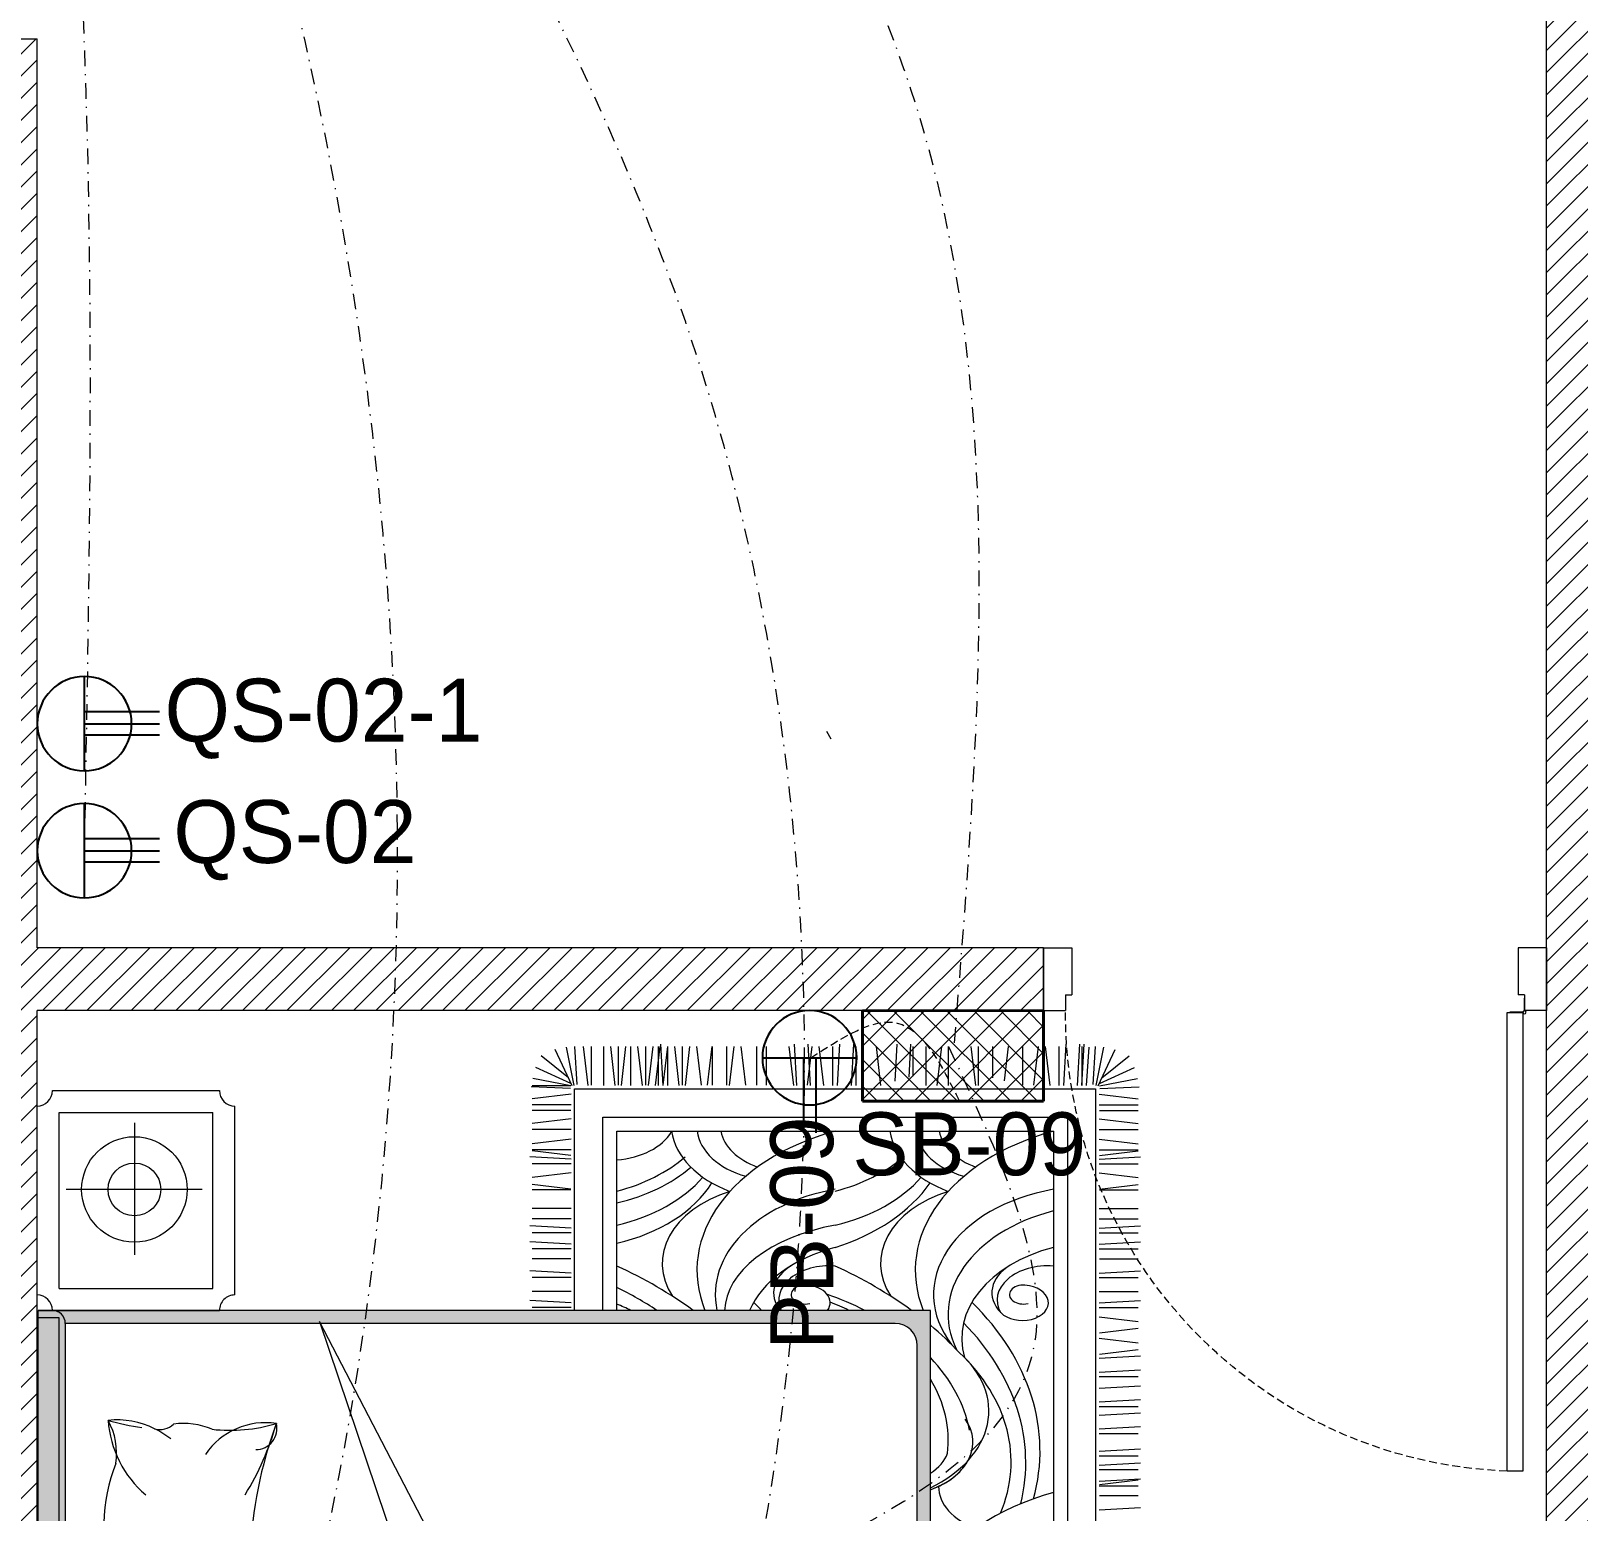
# Model space of a CAD drawing. Header units: inches. Extents: x 109699 to 44449955, y -10987 to 15824140.
# Drawn here: x 199051.9 to 199174.9, y -4102.8 to -3985.1 of the extents above; entities that cross this region are included whole.
import ezdxf

# ---------------------------------------------------------------- set-up
doc = ezdxf.new("R2010")
doc.units = ezdxf.units.IN
doc.header["$LTSCALE"] = 5
doc.header["$MEASUREMENT"] = 0
for name, pattern in [('DASHDOT', [1, 0.5, -0.25, 0, -0.25]), ('DASHED2', [0.375, 0.25, -0.125]), ('HIDDEN', [0.375, 0.25, -0.125])]:
    doc.linetypes.add(name, pattern=pattern)
doc.layers.get('0').update_dxf_attribs({"color": 123})
for name, color, linetype, lineweight in [('@NORMAL', 7, 'Continuous', 5), ('AC In', 244, 'DASHED2', 30), ('door', 8, 'Continuous', 9), ('E-Con-Point', 5, 'DASHED2', 13), ('E-PB-Socket-5A', 203, 'Continuous', 13), ('E-QS-Socket-15A', 1, 'Continuous', 9), ('E-SB-Switch-Board', 106, 'Continuous', 18), ('QS For edit', 139, 'Continuous', 35), ('SB', 1, 'DASHDOT', 20), ('WALL-1', 8, 'Continuous', 9)]:
    doc.layers.add(name, color=color, linetype=linetype, lineweight=lineweight)
doc.layers.add('FURNITUR', color=7, linetype='Continuous', lineweight=5, true_color=0xe8e8e8)
doc.styles.get("Standard").update_dxf_attribs({"font": 'times.ttf'})

# ---------------------------------------------------------------- blocks, each defined once
blk = doc.blocks.new('vfdcx')
at = {"layer": 'FURNITUR', "lineweight": 0}
for points in [[(104135.0060097724, -19120.26887350804), (104970.0060097716, -19120.26887350804, 0.4142137440382407), (105000.0060097716, -19090.26885490074), (105000.0060097704, -19090.26887350193), (105000.0060097704, -19058.46706700833), (104983.8676956173, -19058.46706700833), (104983.8676956173, -19105.34206700833), (103280.0060097765, -19105.34206700833), (103280.0060097765, -19058.46706700833), (103270.0060097745, -19058.46706700833), (103270.0060097745, -19090.26887350193, 0.4142145040311273), (103300.0061062251, -19120.26887350178), (103300.0060097733, -19120.26887350804)], [(103280.0060097765, -19058.46706700833), (103280.0060097765, -19105.34206700833), (104983.8676956173, -19105.34206700833), (104983.8676956173, -19058.46706700833)]]:
    blk.add_hatch(color=256, dxfattribs=at).paths.add_polyline_path(points)
at = {"layer": 'FURNITUR'}
blk.add_hatch(color=256, dxfattribs=at).paths.add_polyline_path([(103350.0060097762, -21058.46706700833, -0.4142135623901436), (103300.0060097733, -21008.46706700833), (103300.0060097733, -19120.26887350193, -0.4142135623730951), (103270.0060097733, -19090.26887350193), (103270.0060097733, -19470.26887349553), (103270.0060097745, -21088.46706700716), (105000.0060097704, -21088.46706700716), (105000.0060097704, -19470.94256263169, 5.403727467161091e-05), (104999.998444552, -19470.94256181408), (104999.998444552, -19090.94256181307, -0.4076509114471731), (104970.0060097716, -19120.26887350193), (104970.0060097716, -19700.18891725242), (104974.8149614137, -19698.56576437598), (104970.0060097716, -19701.06727675785), (104970.0060097716, -21008.46706700542, -0.4142135623901436), (104920.0060097716, -21058.46706700833)])
at = {"layer": 'FURNITUR', "lineweight": 0}
for p, q in [((103270.0060097745, -19058.46706700833), (105000.0060097704, -19058.46706700833)), ((103280.0060097765, -19058.46706700833), (104983.8676956173, -19058.46706700833)), ((104983.8676956173, -19105.34206700833), (103280.0060097765, -19105.34206700833))]:
    blk.add_line(p, q, dxfattribs=at)
at = {"layer": 'FURNITUR'}
for p, q in [((104983.8676956173, -19058.46706700833), (105000.0060097704, -19058.46706700833)), ((104983.8676956173, -19058.46706700833), (104983.8676956173, -19105.34206700833)), ((105000.0060097704, -19058.46706700833), (105000.0060097704, -19090.26887350193)), ((105000.0060097704, -21088.46706700716), (105000.0060097704, -19058.46706700833)), ((105034.9984445482, -19055.94256180972), (105464.9984445485, -19055.94256180972)), ((104999.998444552, -19090.94256181321), (104999.998444552, -19470.94256181059)), ((105049.9984445476, -19105.94256181263), (105449.9984445491, -19105.94256181263)), ((105049.9984445476, -19105.94256181263), (105049.9984445476, -19455.94256181117)), ((105449.9984445491, -19105.94256181263), (105449.9984445491, -19455.94256181117)), ((105499.998444552, -19090.94256181321), (105499.998444552, -19470.94256181059)), ((104970.0060097716, -19120.26887350804), (104135.0060097724, -19120.26887350804)), ((104970.0060097716, -21008.46706700542), (104970.0060097716, -19120.26887350804)), ((105275.1665351524, -19431.86293575614), (105275.1665351524, -19122.30207459412)), ((105426.4864470741, -19277.42746168711), (105126.3688160169, -19277.42746168711)), ((105049.9984445476, -19455.94256181117), (105449.9984445491, -19455.94256181117)), ((105034.9984445482, -19505.94256181408), (105464.9984445485, -19505.94256181408)), ((104974.8149614138, -19698.56576437598), (103301.1934122955, -20263.45887074569)), ((103535.4563226178, -20447.2889216937), (104974.8149614138, -19698.56576437598)), ((105006.3587188819, -20271.37584627928), (105006.3587188819, -20182.49543015701)), ((105016.8385382098, -20271.37584627928), (105022.0784478701, -20177.26770180308)), ((105043.0313166184, -20271.37584627928), (105043.0313166184, -20182.49543015701)), ((105074.46400468, -20271.37584627928), (105074.46400468, -20182.49543015701)), ((105084.9438240079, -20271.37584627928), (105090.1837336682, -20177.26770180308)), ((105117.3130609135, -20270.64900973493), (105117.3130609135, -20182.64900973883)), ((105139.8467191288, -20271.37584627928), (105139.8467191288, -20182.49543015701)), ((105150.3265384494, -20271.37584627928), (105155.566448117, -20177.26770180308)), ((105176.519316858, -20271.37584627928), (105176.519316858, -20182.49543015701)), ((105186.9991361786, -20271.37584627928), (105192.2390458462, -20177.26770180308)), ((105207.9520049269, -20271.37584627928), (105207.9520049269, -20182.49543015701)), ((105231.6342149319, -20271.37584627928), (105231.6342149319, -20182.49543015701)), ((105274.4832711582, -20270.64900973493), (105274.4832711582, -20182.64900973883)), ((105276.0708305399, -20270.64900973493), (105286.5438799531, -20182.49543015701)), ((105312.7434282691, -20271.37584627928), (105302.2636089412, -20182.49543015701)), ((105333.6962970101, -20271.37584627928), (105333.6962970101, -20182.49543015701)), ((105344.176116338, -20271.37584627928), (105349.4160259983, -20177.26770180308)), ((105352.5482093723, -20270.64900973493), (105363.0212587854, -20182.49543015701)), ((105365.1222151715, -20271.37584627928), (105365.1222151715, -20182.49543015701)), ((105389.2208071015, -20271.37584627928), (105378.7409877736, -20182.49543015701)), ((105411.6571241579, -20271.37584627928), (105411.6571241579, -20182.49543015701)), ((105435.7557160951, -20271.37584627928), (105425.2758967672, -20182.49543015701)), ((105454.4992267369, -20270.64900973493), (105454.4992267369, -20182.64900973883)), ((105454.4992267369, -20270.64900973493), (105454.4992267369, -20182.64900973883)), ((105468.0972724568, -20271.37584627928), (105468.0972724568, -20182.49543015701)), ((105468.0972724568, -20271.37584627928), (105468.0972724568, -20182.49543015701)), ((105492.1958643867, -20271.37584627928), (105481.7160450661, -20182.49543015701)), ((105492.1958643867, -20271.37584627928), (105481.7160450661, -20182.49543015701)), ((105505.2172317123, -20269.73029042858), (105508.6560233289, -20180.30026361668)), ((105510.9227739999, -20270.64744447272), (105527.3710693331, -20184.19830578352)), ((105510.9393750285, -20270.64900973493), (105510.9393750285, -20182.64900973883)), ((105516.406202329, -20270.61411287433), (105553.0365137642, -20190.60023730127)), ((105529.1792126049, -20265.23142439111), (105579.267552745, -20202.77373785358)), ((105511.2033624795, -20273.6826379347), (105593.8515708953, -20234.8261914609)), ((105511.5189975735, -20278.00211159921), (105598.7129669342, -20260.56526694594)), ((105000.0060097704, -20279.06911062165), (105503.7866653042, -20279.06911062165)), ((105503.7866653042, -20279.06911062165), (105503.7866653042, -21464.56925796666)), ((105511.4799296465, -20309.91793488066), (105600.3603457688, -20299.43811556006)), ((105514.2558061602, -20284.68173832663), (105600.1713630871, -20279.5053371243)), ((105000.0060097704, -20343.06911062014), (105439.7866653057, -20343.06911062014)), ((105439.7866653057, -20343.06911062014), (105439.7866653057, -21400.56925796818)), ((105511.4799296465, -20345.21042387643), (105600.3603457688, -20345.21042387643)), ((105512.2067661909, -20317.45537559765), (105600.206766187, -20317.45537559765)), ((105000.0060097704, -20375.1023104429), (105407.7866653064, -20375.1471452648)), ((105407.7866653064, -20375.1471452648), (105407.7866653064, -21368.56925796893)), ((105511.4799296465, -20371.67020332855), (105600.3603457688, -20361.19038400067)), ((105512.2067661909, -20379.20764403827), (105600.206766187, -20379.20764403827)), ((105511.4799296465, -20385.37733262785), (105600.3603457688, -20395.85715195573)), ((105511.4799296465, -20406.91979543919), (105600.3603457688, -20406.91979543919)), ((105511.4799296465, -20433.37957488403), (105600.3603457688, -20422.89975556343)), ((105511.4799296465, -20447.0867041906), (105600.3603457688, -20457.56652351121)), ((105512.2067661909, -20440.91701560102), (105600.206766187, -20440.91701560102)), ((105511.4799296465, -20462.86155544077), (105600.3603457688, -20473.34137476866)), ((105511.4799296465, -20469.84706374643), (105600.3603457688, -20469.84706374643)), ((105511.4799296465, -20480.32688307432), (105605.5880741227, -20475.08697340674)), ((105512.2067661909, -20480.59388411786), (105600.3603457688, -20491.06693353098)), ((105511.4799296465, -20490.80670239493), (105600.3603457688, -20490.80670239493)), ((105511.4799296465, -20517.26648184705), (105600.3603457688, -20506.78666251917)), ((105511.4799296465, -20530.97361114634), (105600.3603457688, -20541.45343047423)), ((105512.2067661909, -20524.80392255676), (105600.206766187, -20524.80392255676)), ((105512.2067661909, -20567.64620887554), (105600.3603457688, -20557.17315946241)), ((105512.2067661909, -20581.39930270555), (105600.3603457688, -20591.87235211868)), ((105512.2067661909, -20592.91597826233), (105600.206766187, -20592.91597826233)), ((105512.2067661909, -20625.60934114446), (105600.206766187, -20625.60934114446)), ((105511.4799296465, -20631.77902973404), (105600.3603457688, -20642.25884906192)), ((105512.2067661909, -20668.45162746323), (105600.3603457688, -20657.97857805011)), ((105512.2067661909, -20693.72139685003), (105600.206766187, -20693.72139685003)), ((105512.2067661909, -20715.88647154714), (105600.206766187, -20715.88647154714)), ((105511.4799296465, -20777.82883866313), (105600.3603457688, -20767.34901934252)), ((105511.4799296465, -20784.59069717211), (105605.5880741227, -20779.35078750453)), ((105511.4799296465, -20816.023385241), (105605.5880741227, -20810.78347557342)), ((105511.4799296465, -20845.9408943687), (105600.3603457688, -20835.46107504809)), ((105512.2067661909, -20809.26829663951), (105600.3603457688, -20819.74134605991)), ((105511.4799296465, -20866.89376310971), (105600.3603457688, -20866.89376310971)), ((106318.1547879035, -20852.43812081018), (106301.0488324388, -20862.31424880781)), ((105511.4799296465, -20877.37358243759), (105605.5880741227, -20882.61349209789)), ((105511.4799296465, -20908.80627050648), (105605.5880741227, -20914.04618016678)), ((105511.4799296465, -20919.28608982709), (105600.3603457688, -20919.28608982709)), ((105511.4799296465, -20976.11335237308), (105600.3603457688, -20965.63353305247)), ((105521.8643668454, -21008.12424239267), (105605.5880741227, -21012.78595010228)), ((105530.7651919033, -21040.05252538774), (105605.5880741227, -21044.21863817117)), ((105532.6395395136, -21049.45854783147), (105600.3603457688, -21049.45854783147)), ((103350.0060097762, -21058.46706700833), (104920.0060097759, -21058.46706700833)), ((105511.4799296465, -21078.670927012), (105600.206766187, -21078.670927012)), ((103270.0060097745, -21088.46706700716), (105000.0060097704, -21088.46706700716)), ((105511.4799296465, -21103.85434488273), (105600.3603457688, -21114.41374581192)), ((105511.4799296465, -21129.84802882567), (105600.206766187, -21129.84802882567)), ((105511.4799296465, -21191.79039594166), (105600.3603457688, -21181.31057662105)), ((105511.4799296465, -21197.96008453124), (105600.206766187, -21197.96008453124)), ((105522.4581835613, -21257.14113218566), (105600.3603457688, -21266.39626622056)), ((105529.4228250318, -21230.65344742064), (105600.206766187, -21230.65344742064)), ((105512.2067661909, -21298.76550312621), (105600.206766187, -21298.76550312621)), ((105512.2067661909, -21324.03527251301), (105600.3603457688, -21334.50832192613)), ((105511.4799296465, -21360.7078702422), (105600.3603457688, -21350.22805091432)), ((105439.7866653057, -21400.56925796818), (103958.0352875095, -21400.56925796818)), ((105407.7866653064, -21368.56925796893), (103990.0352875088, -21368.56925796893)), ((105511.4799296465, -21381.66073898321), (105600.3603457688, -21381.66073898321)), ((105511.4799296465, -21392.14055830381), (105605.5880741227, -21397.38046797139)), ((105511.4799296465, -21423.5732463727), (105605.5880741227, -21428.81315603301)), ((105511.4799296465, -21432.98270298111), (105605.5880741227, -21438.22261264142)), ((105511.4799296465, -21434.05306570059), (105600.3603457688, -21434.05306570059)), ((105503.7866653042, -21464.56925796666), (103894.035287511, -21464.56925796666)), ((104545.8784413462, -21472.26252230177), (104551.1183510138, -21566.37066677796)), ((104600.7813364671, -21472.26252230177), (104600.7813364671, -21561.14293842403)), ((104611.2611557878, -21472.26252230177), (104616.5010654553, -21566.37066677796)), ((104637.4539341963, -21472.26252230177), (104637.4539341963, -21561.14293842403)), ((104647.9337535169, -21472.26252230177), (104653.1736631845, -21566.37066677796)), ((104668.8866222652, -21472.26252230177), (104668.8866222652, -21561.14293842403)), ((104679.3664415858, -21472.26252230177), (104684.6063512534, -21566.37066677796)), ((104719.57235946, -21472.26252230177), (104719.57235946, -21561.14293842403)), ((104730.0521787878, -21472.26252230177), (104735.2920884481, -21566.37066677796)), ((104761.4848668567, -21472.26252230177), (104766.724776517, -21566.37066677796)), ((104781.0764529317, -21472.26252230177), (104781.0764529317, -21561.14293842403)), ((104791.5562722596, -21472.26252230177), (104796.7961819199, -21566.37066677796)), ((104822.9889603285, -21472.26252230177), (104828.2288699888, -21566.37066677796)), ((104849.1817387298, -21472.26252230177), (104849.1817387298, -21561.14293842403)), ((104859.6615580577, -21472.26252230177), (104864.901467718, -21566.37066677796)), ((104891.0942461266, -21472.26252230177), (104896.3341557869, -21566.37066677796)), ((104936.7910540281, -21472.26252230177), (104926.3112347075, -21561.14293842403)), ((104985.4058501409, -21472.26252230177), (104974.9260308203, -21561.14293842403)), ((105006.3587188819, -21472.26252230177), (105006.3587188819, -21561.14293842403)), ((105016.8385382098, -21472.26252230177), (105022.0784478701, -21566.37066677796)), ((105043.0313166184, -21472.26252230177), (105043.0313166184, -21561.14293842403)), ((105074.46400468, -21472.26252230177), (105074.46400468, -21561.14293842403)), ((105084.9438240079, -21472.26252230177), (105090.1837336682, -21566.37066677796)), ((105139.8467191288, -21472.26252230177), (105139.8467191288, -21561.14293842403)), ((105150.3265384494, -21472.26252230177), (105155.566448117, -21566.37066677796)), ((105176.519316858, -21472.26252230177), (105176.519316858, -21561.14293842403)), ((105186.9991361786, -21472.26252230177), (105192.2390458462, -21566.37066677796)), ((105207.9520049269, -21472.26252230177), (105207.9520049269, -21561.14293842403)), ((105231.6342149319, -21472.26252230177), (105231.6342149319, -21561.14293842403)), ((105312.7434282691, -21472.26252230177), (105302.2636089412, -21561.14293842403)), ((105333.6962970101, -21472.26252230177), (105333.6962970101, -21561.14293842403)), ((105344.176116338, -21472.26252230177), (105349.4160259983, -21566.37066677796)), ((105365.1222151715, -21472.26252230177), (105365.1222151715, -21561.14293842403)), ((105389.2208071015, -21472.26252230177), (105378.7409877736, -21561.14293842403)), ((105411.6571241579, -21472.26252230177), (105411.6571241579, -21561.14293842403)), ((105435.7557160951, -21472.26252230177), (105425.2758967672, -21561.14293842403)), ((105468.0972724568, -21472.26252230177), (105468.0972724568, -21561.14293842403)), ((105492.1958643867, -21472.26252230177), (105481.7160450661, -21561.14293842403)), ((105511.2033624795, -21469.95573065362), (105593.8515708953, -21508.81217712742)), ((105511.4799296465, -21443.46252230172), (105599.1990612133, -21449.56373436582)), ((105511.5189975735, -21465.63625698911), (105598.7129669342, -21483.07310163511)), ((105514.2558061602, -21458.95663026169), (105600.1713630871, -21464.13303145675)), ((104578.2476782519, -21472.98935884611), (104578.2476782519, -21560.98935884949)), ((104603.5174476387, -21472.98935884611), (104613.9904970518, -21561.14293842403)), ((104900.1184562989, -21472.98935884611), (104910.5915057193, -21561.14293842403)), ((104948.7332524117, -21472.98935884611), (104959.2063018321, -21561.14293842403)), ((105117.3130609135, -21472.98935884611), (105117.3130609135, -21560.98935884949)), ((105274.4832711582, -21472.98935884611), (105274.4832711582, -21560.98935884949)), ((105276.0708305399, -21472.98935884611), (105286.5438799531, -21561.14293842403)), ((105352.5482093723, -21472.98935884611), (105363.0212587854, -21561.14293842403)), ((105454.4992267369, -21472.98935884611), (105454.4992267369, -21560.98935884949)), ((105505.2172317123, -21473.90807815974), (105508.6560233289, -21563.33810496436)), ((105510.9227739999, -21472.99092410832), (105527.3710693331, -21559.4400628048)), ((105516.406202329, -21473.02425570671), (105553.0365137642, -21553.03813127977)), ((105529.1792126049, -21478.40694419721), (105579.267552745, -21540.86463072746))]:
    blk.add_line(p, q, dxfattribs=at)
for radius in [120, 60]:
    blk.add_circle((105275.1665351524, -19277.42746168711), radius, dxfattribs=at)
for centre, radius, start, end in [((104999.998444552, -19055.94256180972), 35, 270, 0), ((105499.998444552, -19055.94256180972), 35, 180, 270), ((104970.0060097716, -19090.26887350193), 30, 270, 0), ((104507.2617715163, -19595.45070231399), 387.7802015586639, 68.20259090672504, 108.9817016216305), ((104766.7895175877, -19461.96302342434), 244.964437246083, 94.01290370680766, 139.581098186749), ((104674.0961036525, -19080.79141887139), 156.2825653921942, 261.5958161323044, 298.909176984386), ((104556.3521745029, -19237.54002434872), 194.3203121079759, 333.7371455647082, 5.889976552969283), ((105245.6697811253, -19363.54376069504), 517.0481549146743, 163.604566075319, 172.3272984268349), ((104556.3521745029, -19237.54002434872), 194.3203121079686, 320.9404223693422, 333.7371455647082), ((104774.5512249498, -19335.09067365377), 45.86698251802696, 165.3506078919132, 223.2684427749271), ((104574.4965595044, -19388.57823421278), 168.1089103948723, 337.0169650368877, 7.536755917815992), ((104579.2560916711, -19575.35985806464), 165.0539160474057, 351.2621279573231, 55.75721443247616), ((105101.5977952379, -19494.4720183281), 374.5063945073886, 173.8295812767802, 196.4355968702901), ((104999.998444552, -19505.94256181408), 35, 0, 90), ((105499.998444552, -19505.94256181408), 35, 90, 180), ((104914.6985006122, -18986.87725053025), 637.2915111436391, 238.3498866073774, 254.3137472533116), ((104407.469944123, -20503.46111283726), 963.1368133774697, 69.65065149803341, 105.9630721041312), ((104730.9928392974, -19554.02171280149), 47.79209327822279, 179.7726746668199, 283.8018369577282), ((104920.0060097759, -21008.46706700542), 49.99999999999819, 270, 0)]:
    blk.add_arc(centre, radius, start, end, dxfattribs=at)
for centre, major_axis, ratio, start_param, end_param in [((104633.6267951232, -19940.1273614145), (-7.61083060817775e-13, -753.0710959470587), 0.6799999999999988, 0.7972836555643762, 0.9549360310282556), ((104704.2093086315, -20100.39409908642), (-3.015337096490971e-13, -532.2280328670116), 0.6800000000000024, 7.239911743127067, 7.311536319072935), ((104545.0736676398, -19826.70948150336), (-2.088110087270384e-11, -984.1824006297755), 0.6800000000000019, 0.7474496566458678, 0.9797236258531749), ((105385.3873514276, -20258.29524730363), (-8.827104006525508e-13, 361.3976574049899), 0.6799999999999997, 1.900046217533454, 2.74266128999605), ((105426.634921187, -20258.29524730363), (-2.166652801601716e-12, 361.3976574049899), 0.6800000000000008, 1.900046217533447, 2.614746827633569), ((105477.0484863079, -20258.29524730363), (-2.086406401542394e-12, 361.3976574049899), 0.6799999999999997, 1.900046217533451, 2.479657992400679), ((105500.572454021, -20245.31341820113), (-1.203696000889842e-12, 361.3976574049899), 0.6800000000000008, 1.938265244419601, 2.479657992400682), ((105445.5431307546, -20358.51498818521), (-1.169169194722372e-12, -152.3947691464192), 0.6800000000000095, 4.821745447764023, 5.895885920000341), ((105106.4175222895, -20744.80282218575), (-3.875352846191412e-13, -266.3970268269605), 0.6800000000000002, 2.006169060567048, 3.565187430714035), ((105091.1480892723, -21059.43083111344), (-2.006413857825761e-12, 502.0047056919495), 0.679999999999999, 5.095326842947827, 6.553458216823683), ((105426.077951492, -20759.50036865253), (-6.126319446288306e-13, -261.4837153554466), 0.6799999999999995, 3.24464541870491, 4.2050176970958), ((105035.8511875497, -20963.20841925773), (-1.374424344368523e-12, 364.1092332439424), 0.680000000000002, -1.317200031130772, 0.1452844141236594), ((105418.2445955343, -20737.4268868458), (-2.206350821904407e-14, -180.1681671026531), 0.6799999999999962, 3.22705751531851, 4.318473672527846), ((104990.5354292682, -21002.21830557859), (7.32628948136217, 381.9339366757033), 0.5620500966887629, -1.211720100570487, -0.009990833597936925), ((105421.9374876451, -20769.22870950658), (-2.983011352931231e-12, -158.8888032169174), 0.6800000000000069, 3.272942323441747, 4.229533108275001), ((104936.276947174, -20989.27407952725), (-1.271494390790433e-12, -326.2568557687105), 0.6799999999999962, 1.938944011717691, 2.850231883992413), ((104680.1326028694, -19964.91977357947), (-2.636943755567038e-12, -876.3404002326128), 0.6800000000000014, 6.849801434214836, 6.887076885773033), ((105040.3625628718, -20853.153050704), (-1.605626350877696e-12, -121.4259351215139), 0.6799999999999994, 2.284368031297212, 3.652257974725312), ((105023.2392157599, -20858.29694794085), (-2.139882715817176e-12, 114.7282738282238), 0.6799999999999967, 4.593908739238418, 6.585576215406064), ((105035.9202508593, -20803.52578560416), (-9.468791039922063e-13, -31.69317284905119), 0.6799999999999745, 1.462497066191869, 5.04628081922146), ((105017.240120444, -20801.11610518508), (-2.244415276519914e-12, -59.26624505043355), 0.6799999999999818, 5.841311197385163, 7.75536240168259), ((104633.6267951232, -20436.8384177593), (-67.79308088362806, 743.9411958163963), 0.6104980544769943, 3.917145513745885, 4.063997328198628), ((104704.2093086315, -20597.10515543121), (-3.015337096490971e-13, -532.2280328670116), 0.6800000000000024, 7.239911743127102, 7.336617693649011), ((104545.0736676398, -20323.42053785543), (-2.088110087270384e-11, -984.1824006297755), 0.6800000000000019, 0.7474496566458818, 0.9797236258531749), ((105385.3873514276, -20755.00630364842), (-59.94075280919282, 373.4833480472802), 0.6955171082249741, 1.775813344323821, 2.548611845554306), ((105426.634921187, -20755.00630364842), (-2.166652801601716e-12, 361.3976574049899), 0.6800000000000008, 1.900046217533447, 2.614746827633569), ((105500.572454021, -20742.02447454592), (-1.203696000889843e-12, 361.3976574049899), 0.6800000000000008, 1.938265244419601, 2.479657992400682), ((105106.4175222895, -21241.51387853055), (-3.875352846191412e-13, -266.3970268269605), 0.6800000000000002, 2.006169060567048, 3.565187430714035), ((105091.1480892723, -21556.14188746551), (-2.006413857825761e-12, 502.0047056919495), 0.679999999999999, 5.095326842947827, 6.553458216823662), ((105426.077951492, -21256.2114250046), (-6.126319446288306e-13, -261.4837153554466), 0.6799999999999995, 3.24464541870491, 4.2050176970958), ((104990.5354292682, -21498.92936192338), (-8.67542763939958e-13, -370.284813146973), 0.6800000000000016, 1.930560599071375, 3.464283088159028), ((105035.8511875497, -21459.91947560252), (-1.374424344368523e-12, 364.1092332439424), 0.680000000000002, -1.317200031130772, 0.4764031100879325), ((105418.2445955343, -21234.1379431906), (-2.206350821904407e-14, -180.1681671026531), 0.6799999999999962, 3.22705751531851, 4.318473672527846), ((104268.7843788776, -21556.14188746551), (-2.006413857825761e-12, 502.0047056919495), 0.679999999999999, 5.095326842947827, 5.911218776535633), ((104599.5737772504, -21265.93976585865), (-2.983011352931231e-12, -158.8888032169174), 0.6800000000000069, 3.142580086971121, 4.229533108275001), ((104700.4834752192, -21004.80600682351), (-2.704987171608637e-12, -180.3391005754867), 0.6799999999999998, 5.194792457646761, 5.92932813974858), ((104700.4834752192, -21004.80600682351), (-2.704987171608637e-12, -180.3391005754867), 0.6799999999999998, 5.194792457646761, 6.723254908227711), ((104771.3486493416, -20906.1198260839), (-1.089433951850955e-12, -315.491754894183), 0.6799999999999968, 5.328637504047925, 6.94939602807716), ((104694.7206506997, -21000.73675120949), (-1.491663667268281e-12, -130.3134565326371), 0.6799999999999866, 5.450950983614804, 6.054640959741652), ((104704.2093086315, -20597.10515543121), (-3.015337096490971e-13, -532.2280328670116), 0.6800000000000024, 6.2001297485131, 6.677612342565459), ((104633.6267951232, -20436.8384177593), (-67.79308088362806, 743.9411958163963), 0.6104980544769943, 3.19913474581335, 3.592281944557346), ((104545.0736676398, -20323.42053785543), (-2.088110087270384e-11, -984.1824006297755), 0.6800000000000019, 0.5659482900158781, 0.6803664951942797), ((105091.1480892723, -21556.14188746551), (-2.006413857825761e-12, 502.0047056919495), 0.679999999999999, 6.655151837823533, 6.661292601990053), ((105421.9374876451, -21265.93976585865), (-2.983011352931231e-12, -158.8888032169174), 0.6800000000000069, 3.272942323441747, 4.229533108275001), ((104655.5322128228, -20648.24303453644), (-4.510240183796296e-12, -624.0052679530717), 0.6799999999999987, -0.2800780427080056, 0.6253794940294859), ((104936.276947174, -21485.98513587932), (-1.271494390790433e-12, -326.2568557687105), 0.6799999999999962, 1.938944011717691, 3.339183915211528), ((104653.3202978503, -20459.73278058374), (-3.380591878949057e-12, 845.8240181292612), 0.6800000000000017, 2.978727299839598, 3.728616118000045), ((104680.1326028694, -20461.63082993154), (-2.636943755567038e-12, -876.3404002326128), 0.6800000000000014, 6.099301585963889, 6.887076885773033), ((105040.3625628718, -21349.86410704879), (-1.605626350877696e-12, -121.4259351215139), 0.6799999999999994, 2.284368031297212, 3.726130521903771), ((105017.240120444, -21297.82716152987), (-2.244415276519914e-12, -59.26624505043355), 0.6799999999999818, 3.732151478031924, 7.75536240168259), ((105023.2392157599, -21355.00800429292), (-2.139882715817176e-12, 114.7282738282238), 0.6799999999999967, 4.593908739238418, 6.647252262233304), ((105035.9202508593, -21300.23684194895), (-9.468791039922063e-13, -31.69317284905119), 0.6799999999999745, 1.462497066191869, 5.04628081922146)]:
    blk.add_ellipse(centre, major_axis=major_axis, ratio=ratio, start_param=start_param, end_param=end_param, dxfattribs=at)
blk = doc.blocks.new('Door-40')
at = {"layer": 'door', "ltscale": 0.5}
for p, q in [((0, 40), (5, 40)), ((0, 40), (0, 37.75)), ((5, 40), (5, 38.24999999999636)), ((3.75, 38.24999999999636), (3.75, 37.75000000000364)), ((3.75, 38.24999999999636), (5, 38.24999999999636)), ((0, 37.75), (3.75, 37.75000000000364)), ((5.135000000002037, 2.913192669428099), (5.145000000004075, 2.913192669428099)), ((5.135000000002037, 1.885000000002037), (5.135000000002037, 2.913192669428099)), ((0, 0), (0, 2.25)), ((0, 2.25), (3.75, 2.249999999996362)), ((3.75, 1.750000000003638), (3.75, 2.249999999996362)), ((3.75, 1.750000000003638), (5, 1.750000000003638)), ((4.010000000002037, 1.760000000002037), (4.010000000002037, 1.75)), ((5.010000000002037, 1.760000000002037), (4.010000000002037, 1.760000000002037)), ((5, 1.750000000003638), (5.010400642058812, 1.750000000007276)), ((5, 0), (5, 1.750000000003638)), ((5.145000000004075, 1.895000000000437), (5.145000000004075, 1.884599357945262)), ((0, 0), (5, 0)), ((0, 0), (5, 0))]:
    blk.add_line(p, q, dxfattribs=at)
blk.add_lwpolyline([(41.625, 3.145000000000437), (5.145000000004075, 3.145000000000437), (5.145000000004075, 1.895000000000437), (41.625, 1.895000000000437)], close=True, dxfattribs=at)
blk.add_circle((5.135000000002037, 1.760000000002037), 0.1249999999999983, dxfattribs=at)
at = {"layer": 'door', "linetype": 'HIDDEN', "ltscale": 0.5}
blk.add_arc((5.156161382139544, 1.755015969829401), 36.49531813451388, 2.182731632980644, 90.24516611661387, dxfattribs=at)
blk = doc.blocks.new('A$C4DCB0E22')
h = blk.add_hatch()
h.set_pattern_fill('ANSI37', color=256, scale=15, angle=90.05046403147966, style=0)
h.set_pattern_definition([(135.0504640314797, (0, 0), (-1.324656962164393, -1.326992438783809), []), (225.0504640314796, (0, 0), (1.326992438783809, -1.324656962164393), [])])
h.paths.add_polyline_path([(0.0158499618895469, -4.176303718850249e-06), (-3.779117417224143e-06, 17.9999888419976), (8.999992730033242, 18.00791571250107), (9.015846471040199, 0.007922694199763214)])
at = {"lineweight": 40}
for p, q in [((-3.779117417224143e-06, 17.9999888419976), (8.999992730033242, 18.00791571250107)), ((0.0158499618895469, -4.176303718850249e-06), (-3.779117417224143e-06, 17.9999888419976)), ((9.015846471040199, 0.007922694199763214), (8.999992730033242, 18.00791571250107)), ((0.0158499618895469, -4.176303718850249e-06), (9.015846471040199, 0.007922694199763214))]:
    blk.add_line(p, q, dxfattribs=at)
blk = doc.blocks.new('A$C0EEE0DA8')
at = {"lineweight": 25}
for p, q in [((9.859886922386067, 11.01563311866266), (9.859886922386067, 3.514223118661903)), ((9.859886922386067, 7.754928118662065), (15.8195753665932, 7.754928118662065)), ((9.859886922386067, 6.774928118662501), (15.8195753665932, 6.774928118662501))]:
    blk.add_line(p, q, dxfattribs=at)
blk.add_circle((9.85988692238243, 7.264928118662283), 3.750704999999999, dxfattribs=at)
blk = doc.blocks.new('A$C7D2A24B3')
at = {"lineweight": 25}
for p, q in [((9.859886922386067, 11.01563311865903), (9.859886922386067, 3.514223118658265)), ((9.859886922386067, 8.143706464579736), (15.8195753665932, 8.143706464579736)), ((9.859886922386067, 7.268951136147734), (15.8195753665932, 7.268951136147734)), ((9.859886922386067, 6.288951136148171), (15.8195753665932, 6.288951136148171))]:
    blk.add_line(p, q, dxfattribs=at)
blk.add_circle((9.85988692238243, 7.264928118658645), 3.750704999999999, dxfattribs=at)

msp = doc.modelspace()

# ---------------------------------------------------------------- hatches: boundary and pattern name
at = {"layer": '@NORMAL'}
h = msp.add_hatch(dxfattribs=at)
h.set_pattern_fill('ANSI31', scale=10, angle=-7.63333123551244e-14, style=0)
h.set_pattern_definition([(44.99999999999989, (144936.2299962564, 2531124.419644955), (-0.8838834764831833, 0.8838834764831855), [])])
h.paths.add_polyline_path([(199293.7354275767, -4028.007753115175), (199177.418686874, -4028.007518244003), (199177.418686874, -3912.423741294098), (199172.4182237895, -3912.423741294098), (199172.4182237895, -4168.507460016319), (199177.4190451852, -4168.507460016319), (199177.4190451852, -4033.007518244003), (199293.7354275767, -4033.007753115175)])
h = msp.add_hatch(dxfattribs=at)
h.set_pattern_fill('ANSI31', scale=10, angle=-7.63333123551244e-14, style=0)
h.set_pattern_definition([(44.99999999999989, (145486.382172944, 2531118.532197352), (-0.8838834764831833, 0.8838834764831855), [])])
h.paths.add_polyline_path([(198996.9622497405, -3990.722694532042), (198996.9626424128, -3985.722931968075), (199052.4185790363, -3985.722694532507), (199052.4187633792, -4058.006700559081), (199132.4191552769, -4058.007192222894), (199132.4185294279, -4063.007186073837), (199052.4187761326, -4063.007487511755), (199052.4187761326, -4174.506949305096), (199047.4190604849, -4174.506949305096), (199047.4181873944, -3990.722694532507)])

# ---------------------------------------------------------------- linework, layer by layer
at = {"layer": 'AC In', "ltscale": 4}
for points in [[(199061.8283643957, -3767.217604157297, 1.34720101745143), (199224.8957880062, -3800.853481064452), (199322.848807477, -4023.805578286749), (199477.7213034955, -4081.58984375, 0.2632158499592581), (199492.9489199709, -4085.077353768883, 0.2636725316083707), (199501.5338034955, -4085.418729287976, -0.02144757909902495), (199505.0339687051, -4076.773437500001, -0.02144757909902495)], [(199063.0611472455, -3770.321839887185, 1.357551479428487), (199273.0708993746, -3899.963498570354, -0.2041998163280778), (199308.5885403508, -4082.977774671268), (199305.1648249334, -4151.370413504588), (199297.2417709086, -4183.461143316799, 0.1632158499592506), (199297.4634909955, -4196.3828125, 0.1632158499592506), (199275.663607372, -4189.007518243809, 0.1632158499592506)]]:
    msp.add_spline(points, degree=3, dxfattribs=at)
at = {"layer": 'E-Con-Point', "ltscale": 0.5}
msp.add_spline([(199113.9268290083, -4066.75856512656, 0.386160360150825), (199120.796875, -4064, 0.386160360150825), (199125.7444633193, -4070.215935956745, 0.5255518608029004)], degree=3, dxfattribs=at)
at = {"layer": 'SB', "ltscale": 0.5}
for points in [[(199063.7622753414, -3766.04758957015, 1.357551479428487), (199207.1639159294, -3796.376116492949), (199183.1820735649, -3951.807102787094, 0.3027638445431313), (199182.65234375, -3996.73828125, 0.3027638445431313), (199183.8628447384, -4019.336901414933, 0.2540770740043872), (199187.9976752689, -4024.256813244003, 0.1632158499592506), (199195.6306045364, -4024.256813244189, 0.1632158499592506)], [(199502.9847353279, -4166.867919371018, -0.02144757909902495), (199411.1099895647, -4070.37084475112), (199248.4176687225, -3990.469826841244, -0.2286854745941795), (199212.8986875293, -3808.614921242366), (199061.2793413973, -3767.197737286692, 1.351851322454579)], [(199061.8283643957, -3767.217604157297, 1.34720101745143), (199224.8957880062, -3800.853481064452), (199322.848807477, -4023.805578286749), (199503.7208994251, -4085.904638240414, 0.2632158499592581)], [(199181.1693069509, -4143.047912558772, 0.06102640864050869), (199208.6874982556, -3983.263684733469), (199222.7353947915, -3846.623658939826, -0.1345798018996256), (199196.9657625946, -3806.878908081697), (199062.4490296193, -3766.596938933787, 1.357551479428487)], [(199286.3275460013, -4186.028721980703), (199296.8830716679, -4080.199645221452), (199286.8987986397, -4035.807453057179), (199246.8285936365, -3904.515970208176), (199207.0493060085, -3805.54955321657), (199069.0397082016, -3767.080902115922, 1.357551479428487)], [(199385.1509669464, -4185.08309300102), (199383.4874387893, -4143.988357867405), (199371.3786203378, -4108.43851264269), (199385.9438520516, -4040.216177589971, 0.291434139944613), (199320.3175315037, -3991.310222487253), (199250.9162921584, -3839.400688226473, -0.06870740550734084), (199069.0397082016, -3767.080902115922, 1.357551479428487)], [(199375.2417709086, -4183.47382998071, 0.1914343817397253), (199380.7017722455, -4092.49609375), (199325.5220847455, -4009.84765625), (199275.7134909955, -3870.19921875), (199241.4595847455, -3807.83984375), (199069.0397082016, -3767.080902115922, 1.357551479428392)], [(199395.156510585, -4011.647152778488, 0.2705635428401436), (199344.796875, -3996.5), (199278.296875, -3870.5), (199069.0397082016, -3767.480997899251, 1.28611528089845)], [(199286.1971113039, -4020.812070989653, 0.1632158499592506), (199210.4109913712, -3948.529196216627), (199202.2172238902, -3808.447460422856), (199069.704214173, -3770.300233890004, 1.357551479428487)], [(199056.1256704546, -4164.77542574561, 0.1867579984297478), (199073.9346657251, -4111.339391055084), (199073.7299443198, -3986.00485454276), (199037.0004530818, -3869.40983190206), (199026.1293259142, -3819.665008564754, 0.513718811299759)], [(199015.5989101655, -3820.829093473531, 0.513718811299759), (199056.7203862339, -3893.752874665548), (199123.4286750474, -3995.036448994102), (199125.2750022263, -4066.007983308697)], [(199056.1694487078, -4050.293176179993, 0.2155567143425701), (199050.3214043714, -3930.781796839165), (199014.5763451549, -3822.905946336016, 0.4961101818120495)], [(199058.3874481898, -4215.407511863224, 0.1291616751103759), (199087.5351117948, -4170.861350458264), (199104.8495151782, -4010.901628347117), (199064.8691928855, -3931.500303734912), (199018.3900480905, -3823.060974076609, 0.4783508697749518)], [(199124.8690594867, -4065.872867280792, 0.1867579984297478), (199131.7491835227, -4089.144423311551), (199083.8205105162, -4122.275133990686, 0.1867579984297478), (199063.0844312488, -4178.125489165457), (199056.555501356, -4204.836739721653)]]:
    msp.add_spline(points, degree=3, dxfattribs=at)
at = {"layer": 'WALL-1'}
for p, q in [((199172.4189707601, -4168.507460016319, 0.1150494877639321), (199172.418147279, -3912.423741294098, 0.3617963558181089)), ((198996.9622497426, -3985.723718918422, 0.03527408743981653), (199052.4185790398, -3985.724001822555, 0.2220091239341215)), ((199052.4187633813, -4058.007487511231, 0.2028384620378053), (199052.4185790384, -3985.723481484716, 0.3220099817915774)), ((199132.4189036773, -4058.007979173706, 0.3690862312599101), (199052.4187633813, -4058.007487511231, 0.2561547197761921)), ((199132.4189036772, -4063.007973028374, 0.5255518879801073), (199132.419155279, -4058.007979175103, 0.4690865864313096)), ((199052.419060487, -4174.507736257305, -0.02144752998610855), (199052.4187761326, -4063.007487511493, 0.1945951779206764)), ((199132.4189036772, -4063.007973028374, 0.4255518879801059), (199052.4187761326, -4063.007487511522, 0.2561547001299803))]:
    msp.add_line(p, q, dxfattribs=at)

# ---------------------------------------------------------------- block references
at = {"layer": '@NORMAL', "xscale": -1, "rotation": 90}
msp.add_blockref('Door-40', (199172.4189036772, -4058.007970621837, 0.4690862312599116), dxfattribs=at)
at = {"layer": 'E-PB-Socket-5A', "xscale": -1, "rotation": 90}
msp.add_blockref('A$C0EEE0DA8', (199121.0806466401, -4056.898678204174, 0.386160360150825), dxfattribs=at)
at = {"layer": 'E-QS-Socket-15A', "xscale": -1, "rotation": 179.9999973020982}
msp.add_blockref('A$C7D2A24B3', (199046.3095621275, -4043.028247597059, 0.2155567143425701), dxfattribs=at)
at = {"layer": 'E-SB-Switch-Board', "xscale": 0.8002315484918654, "yscale": 0.8002315484918654, "zscale": 0.8002315484918654, "rotation": 89.99999999999999}
msp.add_blockref('A$C4DCB0E22', (199132.4252436672, -4070.222735404323, 0.5255518608029004), dxfattribs=at)
at = {"layer": 'FURNITUR', "xscale": 0.03494400001363829, "yscale": 0.03494400001363829, "zscale": 0.03494400001363829, "rotation": 89.99999999999991}
msp.add_blockref('vfdcx', (198386.5076496792, -7755.966493958635, 0.1867579984297478), dxfattribs=at)
at = {"layer": 'QS For edit', "ltscale": 0.5, "xscale": -1, "rotation": 179.9999973020982}
msp.add_blockref('A$C7D2A24B3', (199046.3095621275, -4032.92657187469, 0.2155567143425701), dxfattribs=at)

# ---------------------------------------------------------------- texts
at = {"layer": 'E-PB-Socket-5A', "insert": (199115.7701120133, -4090.000766246289, -10631.84437691904), "char_height": 5, "width": 24.08470202641911, "attachment_point": 7, "rotation": 90}
msp.add_mtext('{\\fCentury Gothic|b0|i0|c0|p34;PB-09}', dxfattribs=at)
at = {"layer": 'E-QS-Socket-15A', "color": 1, "insert": (199063.239948898, -4052.64464447237, 0.2155567143425701), "char_height": 5, "width": 24.08470202641911, "attachment_point": 7}
msp.add_mtext('{\\fCentury Gothic|b0|i0|c0|p34;\\C256;QS-02}', dxfattribs=at)
at = {"layer": 'E-SB-Switch-Board', "insert": (199117.2221970617, -4071.102350924576, 0.06162322570280421), "char_height": 5, "width": 24.08470202641911, "attachment_point": 1}
msp.add_mtext('{\\fCentury Gothic|b0|i0|c0|p34;SB-09}', dxfattribs=at)
at = {"layer": 'QS For edit', "ltscale": 0.5, "insert": (199062.5338034955, -4042.98739540251, 0.2155567143425701), "char_height": 5, "width": 24.08470202641911, "attachment_point": 7}
msp.add_mtext('{\\fCentury Gothic|b0|i0|c0|p34;\\C256;QS-02-1}', dxfattribs=at)

doc.saveas('drawing.dxf')
